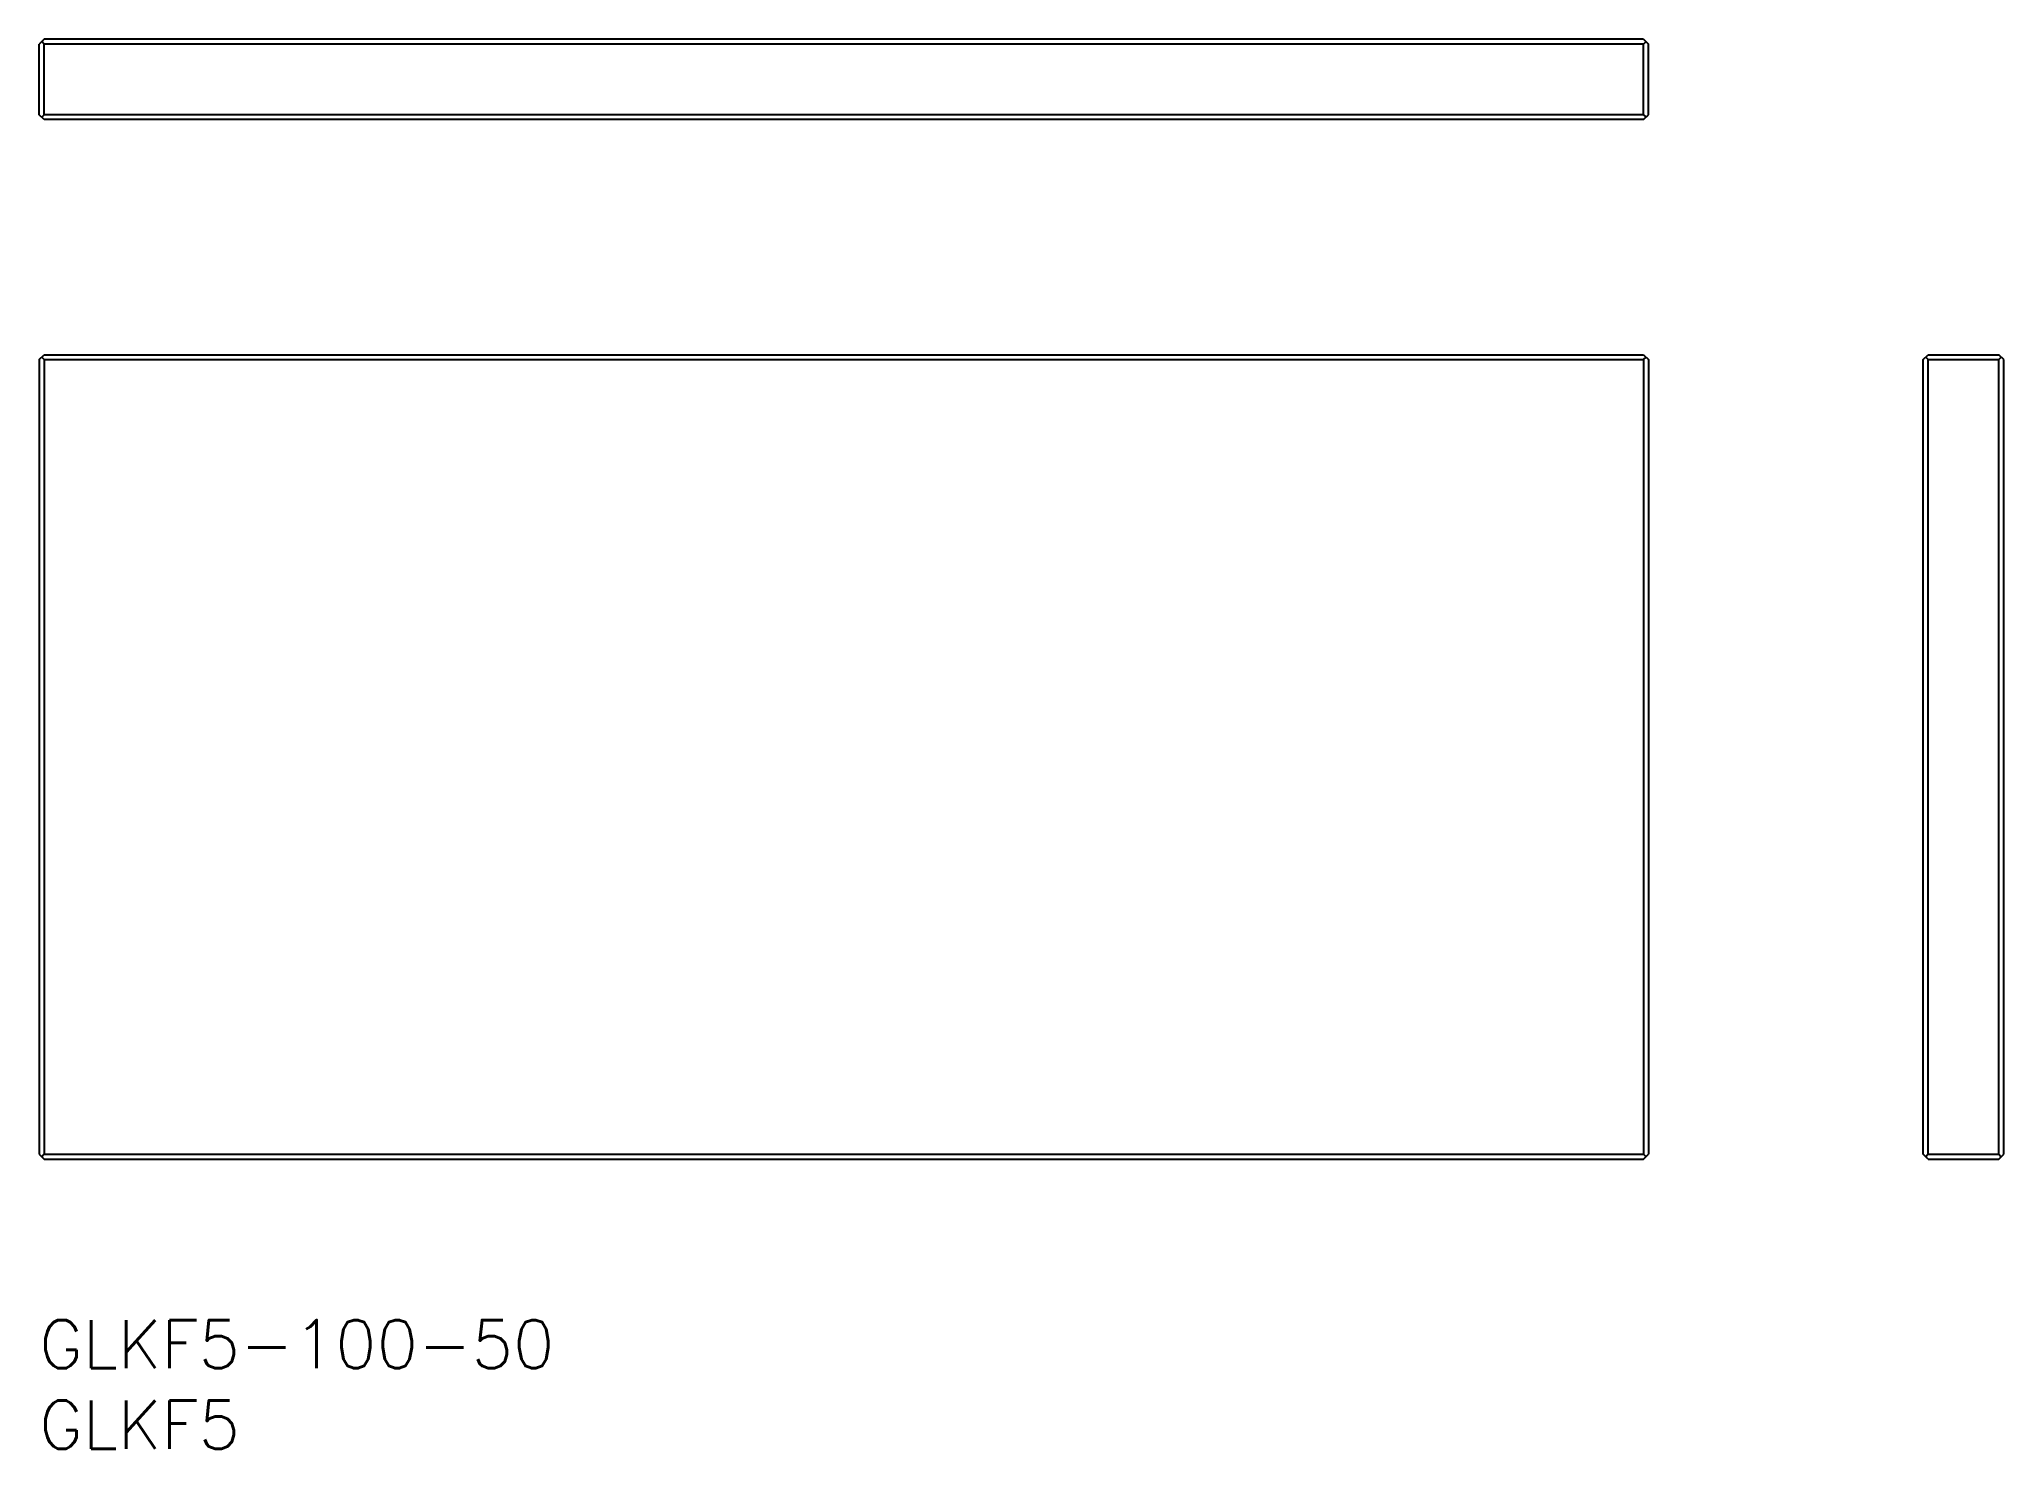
# Model space of a CAD drawing. Extents: x 0 to 122, y -8 to 80.
import ezdxf

# ---------------------------------------------------------------- set-up
doc = ezdxf.new("R2010")
doc.units = 0
doc.header["$LTSCALE"] = 0.5
doc.layers.add('MSM_CONTINUOUS', color=7, linetype='CONTINUOUS')
doc.layers.add('MSM_PART_NUMBER', color=7, linetype='CONTINUOUS')
doc.styles.get("Standard").update_dxf_attribs({"font": 'txt.shx', "height": 1, "bigfont": 'bigfont.shx'})

# ---------------------------------------------------------------- blocks, each defined once
blk = doc.blocks.new('*U14')
at = {"layer": 'MSM_PART_NUMBER'}
blk.add_text('GLKF5-100-50', height=3, dxfattribs=at).set_placement((0, -3))
blk = doc.blocks.new('*U15')
at = {"layer": 'MSM_PART_NUMBER'}
blk.add_text('GLKF5', height=3, dxfattribs=at).set_placement((0, -8))

msp = doc.modelspace()

# ---------------------------------------------------------------- linework, layer by layer
at = {"layer": 'MSM_CONTINUOUS'}
for p, q in [((0.3, 79.61), (0, 79.31)), ((0.3, 79.31), (0.15, 79.46)), ((99.7, 79.61), (0.3, 79.61)), ((99.7, 79.61), (100, 79.31)), ((99.7, 79.31), (99.85, 79.46)), ((0, 74.91), (0, 79.31)), ((99.7, 79.31), (0.3, 79.31)), ((0.3, 74.91), (0.3, 79.31)), ((99.7, 74.91), (99.7, 79.31)), ((100, 74.91), (100, 79.31)), ((0.3, 74.61), (0, 74.91)), ((0.3, 74.91), (0.15, 74.76)), ((99.7, 74.91), (0.3, 74.91)), ((99.7, 74.61), (0.3, 74.61)), ((99.7, 74.61), (100, 74.91)), ((99.7, 74.91), (99.85, 74.76)), ((0, 59.7), (0.3, 60)), ((0.3, 59.7), (0.15, 59.85)), ((0.3, 60), (99.7, 60)), ((99.7, 60), (100, 59.7)), ((99.7, 59.7), (99.85, 59.85)), ((117.08, 59.7), (117.38, 60)), ((117.38, 59.7), (117.23, 59.85)), ((117.38, 60), (121.78, 60)), ((122.08, 59.7), (121.78, 60)), ((121.78, 59.7), (121.93, 59.85)), ((0, 59.7), (0, 10.3)), ((0.3, 59.7), (99.7, 59.7)), ((0.3, 59.7), (0.3, 10.3)), ((99.7, 59.7), (99.7, 10.3)), ((100, 59.7), (100, 10.3)), ((117.08, 10.3), (117.08, 59.7)), ((117.38, 10.3), (117.38, 59.7)), ((117.38, 59.7), (121.78, 59.7)), ((121.78, 10.3), (121.78, 59.7)), ((122.08, 10.3), (122.08, 59.7)), ((0, 10.3), (0.3, 10)), ((0.3, 10.3), (0.15, 10.15)), ((0.3, 10.3), (99.7, 10.3)), ((0.3, 10), (99.7, 10)), ((99.7, 10), (100, 10.3)), ((99.7, 10.3), (99.85, 10.15)), ((117.38, 10), (117.08, 10.3)), ((117.38, 10.3), (117.23, 10.15)), ((117.38, 10.3), (121.78, 10.3)), ((117.38, 10), (121.78, 10)), ((121.78, 10), (122.08, 10.3)), ((121.78, 10.3), (121.93, 10.15))]:
    msp.add_line(p, q, dxfattribs=at)

# ---------------------------------------------------------------- block references
for name in ['*U14', '*U15']:
    msp.add_blockref(name, (0, 0), dxfattribs=at)

doc.saveas('drawing.dxf')
